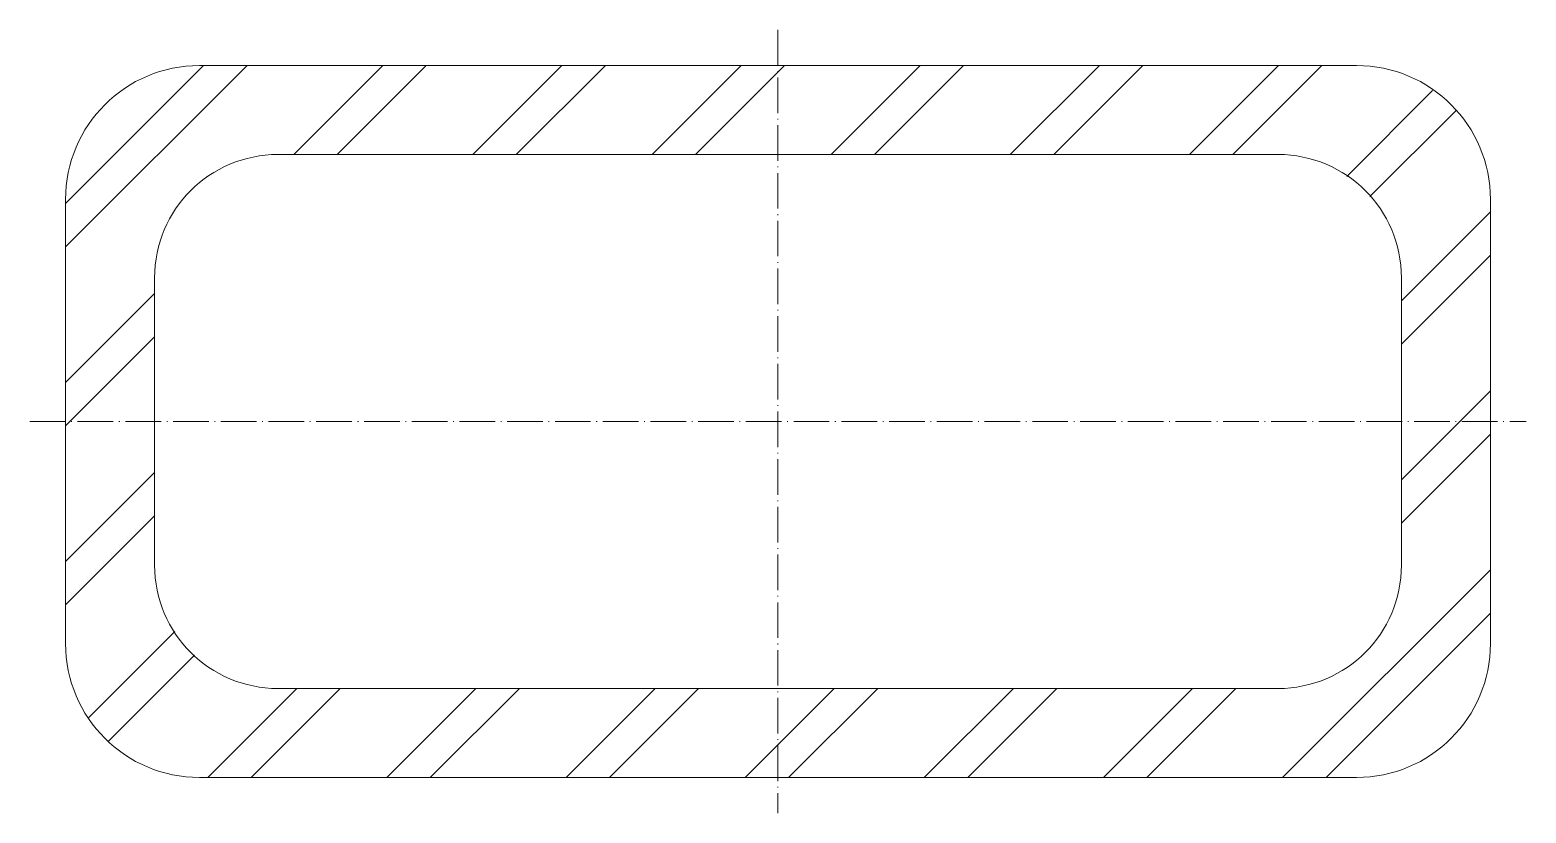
# Model space of a CAD drawing. Header units: metres. Extents: x -105 to 105, y -55 to 55.
import ezdxf

# ---------------------------------------------------------------- set-up
doc = ezdxf.new("R2010")
doc.units = ezdxf.units.M
doc.linetypes.add('MV_hartlijn_staal', pattern=[6.6, 5, -0.8, 0, -0.8])
doc.layers.add('A-DETL-GENF', color=92, linetype='Continuous', lineweight=18)

# ---------------------------------------------------------------- blocks, each defined once
blk = doc.blocks.new('28 Staalprofielen- koker RHS-2d - K200_100_12_5-5067772-00_0 Basismaterialen')
at = {"layer": 'A-DETL-GENF', "lineweight": 13}
h = blk.add_hatch(dxfattribs=at)
h.set_pattern_fill('FP_326', color=256, style=0, pattern_type=2)
h.set_pattern_definition([(225, (-3930.222, -3830.843), (12.57236, -12.57236), []), (225, (-3930.222, -3849.893), (12.57236, -12.57236), [])])
h.paths.add_polyline_path([(81.2, 50), (-81.2, 50), (-86.07, 49.36), (-90.6, 47.48), (-94.49, 44.49), (-97.48, 40.6), (-99.36, 36.07), (-100, 31.2), (-100, -31.2), (-99.36, -36.07), (-97.48, -40.6), (-94.49, -44.49), (-90.6, -47.48), (-86.07, -49.36), (-81.2, -50), (81.2, -50), (86.07, -49.36), (90.6, -47.48), (94.49, -44.49), (97.48, -40.6), (99.36, -36.07), (100, -31.2), (100, 31.2), (99.36, 36.07), (97.48, 40.6), (94.49, 44.49), (90.6, 47.48), (86.07, 49.36)])
h.paths.add_polyline_path([(-39.81, 37.5), (70.2, 37.5), (74.68, 36.91), (78.85, 35.18), (82.43, 32.43), (85.18, 28.85), (86.91, 24.68), (87.5, 20.2), (87.5, -20.2), (86.91, -24.68), (85.18, -28.85), (82.43, -32.43), (78.85, -35.18), (74.68, -36.91), (70.2, -37.5), (-70.2, -37.5), (-74.68, -36.91), (-78.85, -35.18), (-82.43, -32.43), (-85.18, -28.85), (-86.91, -24.68), (-87.5, -20.2), (-87.5, 20.2), (-86.91, 24.68), (-85.18, 28.85), (-82.43, 32.43), (-78.85, 35.18), (-74.68, 36.91), (-70.2, 37.5)])
at = {"layer": 'A-DETL-GENF', "linetype": 'MV_hartlijn_staal', "lineweight": 13}
for p, q in [((0, 55), (0, -55)), ((-105, 0), (105, 0))]:
    blk.add_line(p, q, dxfattribs=at)
at = {"layer": 'A-DETL-GENF'}
for p, q in [((81.2, 50), (-81.2, 50)), ((81.2, 50), (-81.2, 50)), ((-70.2, 37.5), (70.2, 37.5)), ((70.2, 37.5), (-70.2, 37.5)), ((-100, 31.2), (-100, -31.2)), ((-100, 31.2), (-100, -31.2)), ((100, -31.2), (100, 31.2)), ((100, -31.2), (100, 31.2)), ((-87.5, -20.2), (-87.5, 20.2)), ((-87.5, 20.2), (-87.5, -20.2)), ((87.5, 20.2), (87.5, -20.2)), ((87.5, -20.2), (87.5, 20.2)), ((70.2, -37.5), (-70.2, -37.5)), ((-70.2, -37.5), (70.2, -37.5)), ((-81.2, -50), (81.2, -50)), ((-81.2, -50), (81.2, -50))]:
    blk.add_line(p, q, dxfattribs=at)
for centre, radius, start, end in [((-81.2, 31.2), 18.8, 90, 180), ((-81.2, 31.2), 18.8, 90, 180), ((81.2, 31.2), 18.8, 0, 90), ((81.2, 31.2), 18.8, 360, 90), ((-70.2, 20.2), 17.3, 90, 180), ((-70.2, 20.2), 17.3, 90, 180), ((70.2, 20.2), 17.3, 360, 90), ((70.2, 20.2), 17.3, 0, 90), ((-70.2, -20.2), 17.3, 180, 270), ((-70.2, -20.2), 17.3, 180, 270), ((70.2, -20.2), 17.3, 270, 0), ((70.2, -20.2), 17.3, 270, 0), ((-81.2, -31.2), 18.8, 180, 270), ((-81.2, -31.2), 18.8, 180, 270), ((81.2, -31.2), 18.8, 270, 0), ((81.2, -31.2), 18.8, 270, 0)]:
    blk.add_arc(centre, radius, start, end, dxfattribs=at)

msp = doc.modelspace()

# ---------------------------------------------------------------- block references
msp.add_blockref('28 Staalprofielen- koker RHS-2d - K200_100_12_5-5067772-00_0 Basismaterialen', (0, 0))

doc.saveas('drawing.dxf')
